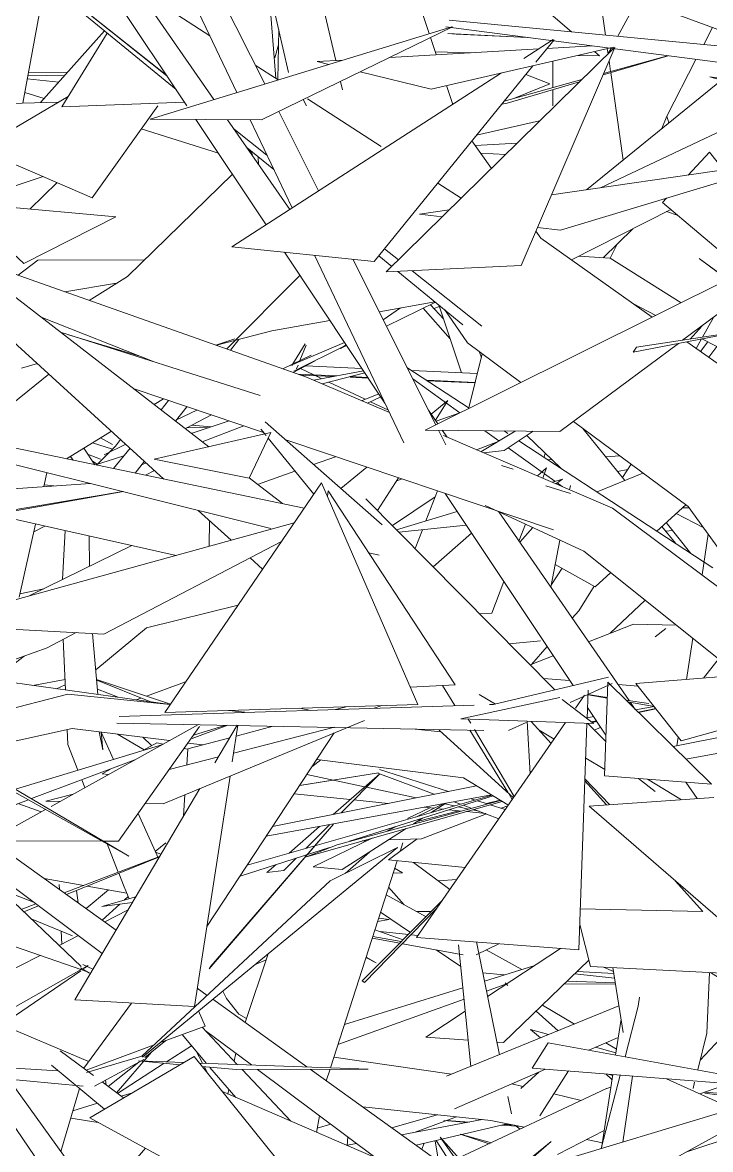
# Model space of a CAD drawing. Header units: millimetres. Extents: x 78096 to 288885, y -20632 to 149556.
# Drawn here: x 250886.9 to 251106.8, y 94326.8 to 94686.9 of the extents above; entities that cross this region are included whole.
import ezdxf

# ---------------------------------------------------------------- set-up
doc = ezdxf.new("R2010")
doc.units = ezdxf.units.MM
doc.layers.add('G-IMPT', color=8, linetype='Continuous', lineweight=9)
doc.layers.add('L-PLNT', color=71, linetype='Continuous', lineweight=9)

# ---------------------------------------------------------------- blocks, each defined once
blk = doc.blocks.new('ZZ-V - Tree Broadleaf 1 - 3dtree rotund SIMPLU-4826059-TOMH A-A')
at = {"layer": 'G-IMPT'}
for p, q in [((25277.17, 94813.35), (25320.43, 94683.36)), ((25195.83, 94810.75), (25267.85, 94667.28)), ((25263.27, 94791.94), (25290.52, 94674.78)), ((25202.59, 94782.85), (25258.96, 94664.56)), ((25275.45, 94670.93), (25254.74, 94762)), ((25301.98, 94738.8), (25365.92, 94683.94)), ((25201.11, 94735.18), (25251.53, 94662.28)), ((25195.5, 94731.51), (25242.92, 94660.34)), ((25175.67, 94717.79), (25239.5, 94665.48)), ((25176.43, 94717.69), (25236.55, 94669.92)), ((25236.5, 94669.98), (25176.5, 94717.68)), ((25227, 94697.76), (25250.33, 94682.68)), ((25271.36, 94669.08), (25268.98, 94699.38)), ((25231.23, 94656.07), (25327.65, 94685.57)), ((25266.82, 94655.77), (25327.82, 94685.5)), ((25415.14, 94673.89), (25325.73, 94685.54)), ((25418.95, 94678.91), (25326.8, 94687.66)), ((25202.93, 94659.98), (25217.46, 94683.54)), ((25272.32, 94684.68), (25271.97, 94668.69)), ((25320.85, 94682.1), (25322.66, 94676.67)), ((25329, 94683.17), (25326.32, 94683.36)), ((25351.73, 94682.15), (25326.32, 94683.36)), ((25329, 94683.17), (25352.08, 94682.1)), ((25271.08, 94675.63), (25272.22, 94679.75)), ((25306.66, 94607.23), (25379.65, 94678.98)), ((25307.85, 94675.76), (25355.45, 94678.47)), ((25321, 94665.64), (25379.38, 94679.02)), ((25349.79, 94609.26), (25379.77, 94678.97)), ((25350.64, 94675.37), (25360.07, 94681.45)), ((25354.5, 94674.22), (25360.34, 94681.41)), ((25358.07, 94678.62), (25372.5, 94679.44)), ((25284.55, 94674.44), (25292.79, 94674.91)), ((25322.38, 94677.53), (25333.93, 94677.25)), ((25367.99, 94676.41), (25374.9, 94676.24)), ((25373.29, 94677.62), (25374.9, 94676.24)), ((25375.99, 94670.18), (25396.82, 94676.3)), ((25396.62, 94676.3), (25376.18, 94670.62)), ((25264.82, 94673.31), (25272.13, 94668.59)), ((25284.55, 94674.44), (25288.3, 94673.53)), ((25298.31, 94671.12), (25321, 94665.64)), ((25302.8, 94610.57), (25353.6, 94673.11)), ((25257.29, 94615.25), (25343.55, 94670.81)), ((25292.07, 94668.08), (25292.71, 94665.36)), ((25369.16, 94668.67), (25344.4, 94661.79)), ((25345.31, 94661.17), (25368.44, 94667.96)), ((25325.96, 94666.78), (25327.96, 94660.76)), ((25242.2, 94661.44), (25202.93, 94659.98)), ((25281.22, 94660.34), (25280.16, 94662.28)), ((25281.47, 94662.54), (25305.1, 94647.27)), ((25345.31, 94661.17), (25343.63, 94660.83)), ((25272.29, 94658.44), (25285.01, 94633.1)), ((25231.23, 94656.07), (25266.82, 94655.77)), ((25245.85, 94655.95), (25268.26, 94622.32)), ((25255.97, 94655.86), (25275.81, 94627.18)), ((25263.13, 94655.8), (25276.55, 94627.65)), ((25268.5, 94644.55), (25258.06, 94652.84)), ((25258.1, 94652.79), (25268.51, 94644.52)), ((25262.17, 94646.91), (25270.71, 94639.91)), ((25340.31, 94640.31), (25334.09, 94649.09)), ((25359.49, 94631.82), (25437.24, 94643.13)), ((25362.41, 94620.52), (25437.24, 94643.13)), ((25323.14, 94635.61), (25330.61, 94630.78)), ((25317.36, 94625.69), (25326.83, 94627.07)), ((25317.36, 94625.69), (25324.59, 94624.86)), ((25158.93, 94621.64), (25249.94, 94551.38)), ((25448.96, 94621.22), (25319.15, 94556.7)), ((25355, 94621.37), (25362.41, 94620.52)), ((25401.45, 94585.4), (25449.72, 94621.28)), ((25356.07, 94618.03), (25354.51, 94620.24)), ((25391.72, 94592.77), (25356.07, 94618.03)), ((25257.29, 94615.25), (25302.8, 94610.57)), ((25274.13, 94613.52), (25306.28, 94565.26)), ((25306.11, 94614.64), (25310.58, 94611.09)), ((25310.58, 94611.09), (25306.12, 94614.64)), ((25281.17, 94573.62), (25178.77, 94609.75)), ((25283.76, 94612.53), (25312.33, 94552.57)), ((25295.97, 94611.27), (25322.52, 94558.38)), ((25304.29, 94612.39), (25308.44, 94608.99)), ((25306.66, 94607.23), (25349.79, 94609.26)), ((25310.37, 94607.41), (25331.19, 94590.35)), ((25314.94, 94607.62), (25337.2, 94589.94)), ((25337.2, 94589.94), (25314.95, 94607.62)), ((25171.06, 94599.88), (25235.6, 94541.04)), ((25232.5, 94578.49), (25196.37, 94592.73)), ((25332.66, 94584.59), (25325.41, 94595.09)), ((25411.27, 94592.7), (25407.76, 94586.36)), ((25403.86, 94585.77), (25407.69, 94590.04)), ((25202.54, 94587.97), (25266.37, 94567.78)), ((25205.07, 94587.17), (25228.24, 94580.17)), ((25349.74, 94571.91), (25332.66, 94584.59)), ((25428.19, 94566.93), (25402.79, 94584.92)), ((25407.46, 94585.82), (25405.79, 94582.8)), ((25362.15, 94556.18), (25400.11, 94584.4)), ((25307.7, 94562.28), (25281.17, 94573.62)), ((25226.05, 94569.82), (25267.4, 94555.93)), ((25269.83, 94525.24), (25117.51, 94563.06)), ((25118.08, 94565.39), (25280.44, 94531.74)), ((25320.17, 94563.05), (25323.18, 94558.7)), ((25267.94, 94559.36), (25305.4, 94526.37)), ((25403.18, 94532.23), (25366.53, 94559.44)), ((25232.47, 94547.35), (25269.8, 94555.95)), ((25262.86, 94541.37), (25269.8, 94555.95)), ((25266.54, 94556.99), (25268.24, 94554.9)), ((25362.15, 94556.18), (25319.15, 94556.7)), ((25323.38, 94556.65), (25325.72, 94552)), ((25324.61, 94556.64), (25326.17, 94554.38)), ((25336.92, 94549.78), (25347.94, 94556.36)), ((25344.34, 94550.16), (25353.69, 94556.29)), ((25268.91, 94554.08), (25283.49, 94536.2)), ((25274.56, 94553.52), (25360.14, 94524.76)), ((25379.02, 94531.78), (25324.94, 94554.91)), ((25344.34, 94550.16), (25337.89, 94549.37)), ((25232.47, 94547.35), (25262.86, 94541.37)), ((25343.57, 94545.33), (25347.27, 94544.21)), ((25262.86, 94541.4), (25273.51, 94533.18)), ((25285.95, 94539.82), (25235.88, 94466.45)), ((25316.81, 94469.03), (25285.95, 94539.82)), ((25357.65, 94538.9), (25365.62, 94536.38)), ((25152.4, 94524.59), (25222.72, 94537.01)), ((25153.55, 94525.53), (25222.48, 94537.01)), ((25288.1, 94537.27), (25287.87, 94535.42)), ((25328.71, 94475.32), (25288.1, 94537.27)), ((25360.55, 94473.67), (25300.16, 94534.74)), ((25325.51, 94536.4), (25366.39, 94475.05)), ((25246.58, 94531.02), (25257.05, 94521.47)), ((25369.84, 94518), (25338.26, 94532.58)), ((25342.65, 94530.55), (25384.36, 94470.25)), ((25414.34, 94505.38), (25379.02, 94531.78)), ((25419.12, 94510.17), (25403.18, 94532.23)), ((25158.87, 94494.47), (25277.22, 94527.02)), ((25216.38, 94491.51), (25273.17, 94521.09)), ((25304.39, 94516.66), (25301.07, 94517.48)), ((25412.95, 94483.64), (25369.84, 94518)), ((25263.18, 94515.88), (25267.15, 94512.27)), ((25158.87, 94494.47), (25216.38, 94491.51)), ((25127.23, 94484.31), (25237.62, 94469)), ((25377.7, 94477.72), (25340.86, 94469.01)), ((25328.71, 94475.32), (25314.4, 94474.56)), ((25328.64, 94468.63), (25324.68, 94475.11)), ((25378.89, 94475.71), (25365.51, 94469.64)), ((25370.92, 94464.45), (25371.25, 94473.61)), ((25376.48, 94446.2), (25377.5, 94476.08)), ((25410.67, 94443.49), (25377.5, 94476.08)), ((25204.85, 94472.27), (25139.61, 94455.56)), ((25237.61, 94468.98), (25204.85, 94472.27)), ((25330.58, 94464.4), (25362.14, 94471.24)), ((25336.39, 94472.24), (25341.6, 94469.12)), ((25372.96, 94462.87), (25362.95, 94470.61)), ((25367.21, 94467.8), (25370.1, 94471.95)), ((25371.19, 94472.04), (25377.33, 94470.97)), ((25377.34, 94471.26), (25371.2, 94472.15)), ((25390.62, 94469.35), (25383.28, 94470.4)), ((25383.86, 94469.83), (25392.3, 94468.36)), ((25384.75, 94469.68), (25386.31, 94467.43)), ((25221.31, 94465.13), (25334.8, 94468.83)), ((25316.81, 94469.03), (25235.88, 94466.45)), ((25261.51, 94466.59), (25256.37, 94467.1)), ((25293.89, 94468.3), (25290.46, 94467.38)), ((25339.73, 94468.99), (25340.96, 94469.03)), ((25371.05, 94468.06), (25376.92, 94459.24)), ((25246.69, 94462.61), (25199.52, 94436.44)), ((25220.57, 94463.08), (25337.89, 94460.68)), ((25235.34, 94437.27), (25299.68, 94463.9)), ((25244.66, 94458.17), (25256.02, 94462.42)), ((25245.02, 94459.23), (25255.03, 94462.27)), ((25251.89, 94450.34), (25259, 94462.37)), ((25257.45, 94450.66), (25259.27, 94462.36)), ((25270.49, 94462.06), (25258.73, 94458.92)), ((25316.38, 94394.59), (25364.02, 94463.19)), ((25330.58, 94464.4), (25372.96, 94462.87)), ((25332.92, 94464.31), (25333.68, 94463.03)), ((25351.38, 94463.24), (25345.72, 94460.68)), ((25352.66, 94446.84), (25351.69, 94463.64)), ((25359.39, 94456.54), (25353.01, 94463.59)), ((25368.25, 94390.57), (25370.86, 94462.94)), ((25376.85, 94457.19), (25371.17, 94462.93)), ((25206.29, 94461.37), (25165.27, 94452.19)), ((25237.36, 94457.44), (25206.29, 94461.37)), ((25221.07, 94425.27), (25246.93, 94461.94)), ((25290.08, 94459.92), (25249.3, 94398.04)), ((25257.89, 94453.49), (25290.14, 94461.75)), ((25324.15, 94460.3), (25315.89, 94461.13)), ((25323.61, 94460.79), (25347.33, 94439.16)), ((25345.57, 94440.96), (25333.45, 94460.77)), ((25334.88, 94461.01), (25347.6, 94439.56)), ((25355.55, 94460.78), (25360.35, 94457.91)), ((25426.44, 94461.16), (25398.39, 94455.56)), ((25188.16, 94441.93), (25235.22, 94456.25)), ((25248.07, 94456.08), (25243.23, 94456.69)), ((25256.64, 94458.36), (25243.26, 94454.8)), ((25426.06, 94455.85), (25402.5, 94451.52)), ((25224.41, 94420.58), (25165.47, 94453.53)), ((25193.26, 94438.93), (25226.28, 94451.29)), ((25237.24, 94448.21), (25253.02, 94452.24)), ((25242.93, 94449.66), (25243.26, 94454.8)), ((25331.37, 94445.54), (25284.51, 94451.47)), ((25370.46, 94451.87), (25376.55, 94448.23)), ((25245.34, 94372.49), (25256.75, 94446.13)), ((25345.57, 94436.93), (25331.37, 94445.54)), ((25377.14, 94436.93), (25370.2, 94444.6)), ((25378.08, 94437), (25370.22, 94445.22)), ((25376.48, 94446.2), (25410.67, 94443.49)), ((25387.29, 94445.34), (25392.69, 94441.17)), ((25401.05, 94438.57), (25390.22, 94445.11)), ((25402.42, 94444.14), (25406.04, 94438.91)), ((25224.41, 94420.58), (25187.51, 94442.31)), ((25207.13, 94374.61), (25247.03, 94442.11)), ((25335.54, 94443.01), (25270.36, 94429.99)), ((25346.98, 94438.66), (25345.85, 94440.51)), ((25163.35, 94427.72), (25192.27, 94438.55)), ((25197.87, 94438.13), (25206.57, 94440.35)), ((25197.87, 94438.13), (25202.37, 94438.02)), ((25229.63, 94437.4), (25235.34, 94437.27)), ((25241.89, 94433.42), (25242.32, 94440.16)), ((25262.23, 94417.67), (25340.52, 94440)), ((25340.33, 94440.1), (25268.3, 94426.87)), ((25281.18, 94420.35), (25343.77, 94438.03)), ((25290.95, 94424.2), (25343.21, 94438.36)), ((25294.98, 94425.29), (25340.82, 94439.81)), ((25197.77, 94435.47), (25179.63, 94425.41)), ((25289.79, 94430.72), (25250.07, 94384.51)), ((25250.6, 94385.38), (25289.79, 94430.72)), ((25164.2, 94428.04), (25209.19, 94385.24)), ((25164.26, 94428.06), (25215.9, 94389.46)), ((25216, 94425.28), (25179.63, 94425.41)), ((25181.38, 94424.82), (25220.31, 94396.92)), ((25221.07, 94425.27), (25216.43, 94425.28)), ((25310.27, 94423.29), (25228.73, 94356.34)), ((25259.94, 94414.19), (25288.56, 94423.25)), ((25281.18, 94420.35), (25290.95, 94424.2)), ((25288.77, 94412.66), (25310.27, 94423.29)), ((25203.76, 94408.78), (25234.2, 94420.42)), ((25234.15, 94420.33), (25204.46, 94408.29)), ((25288.77, 94412.66), (25228.56, 94356.57)), ((25407.95, 94402.89), (25399.09, 94412.68)), ((25144.8, 94406.6), (25209.32, 94384.21)), ((25189.98, 94403.51), (25194.69, 94405.31)), ((25195.55, 94404.67), (25190.79, 94402.74)), ((25215.8, 94404.43), (25226.57, 94407.5)), ((25225.54, 94405.77), (25215.8, 94404.43)), ((25298.99, 94380.66), (25324.5, 94406.29)), ((25299.69, 94380.13), (25322.68, 94403.66)), ((25368.72, 94403.75), (25407.95, 94402.89)), ((25372.02, 94385.26), (25368.54, 94398.67)), ((25316.38, 94394.59), (25368.25, 94390.57)), ((25180.38, 94368.09), (25209.12, 94384.28)), ((25183.81, 94366.64), (25209.04, 94383.94)), ((25208.94, 94384.9), (25211.79, 94383.17)), ((25209.39, 94384.18), (25210.81, 94383.69)), ((25209.68, 94385.9), (25212.9, 94384.38)), ((25209.78, 94384.65), (25211.43, 94385.58)), ((25210.21, 94384.74), (25211.43, 94385.58)), ((25250.6, 94385.38), (25250.07, 94384.51)), ((25372.02, 94385.26), (25430.27, 94382.37)), ((25428.59, 94371.92), (25410.31, 94383.36)), ((25298.99, 94380.66), (25299.69, 94380.13)), ((25246.24, 94378.33), (25249.45, 94376.03)), ((25169.04, 94372.9), (25211.23, 94355.02)), ((25207.13, 94374.61), (25245.34, 94372.49)), ((25209.97, 94352.74), (25225.28, 94373.6)), ((25251.19, 94374.79), (25281.3, 94353.21)), ((25248.84, 94366.25), (25246.65, 94371.06)), ((25234.24, 94360.87), (25248.84, 94366.25)), ((25247.85, 94365.89), (25259.07, 94353.98)), ((25248.83, 94364.85), (25263.57, 94353.82)), ((25241.39, 94363.51), (25249.24, 94354.32)), ((25202.47, 94358.31), (25213.09, 94350.43)), ((25210.71, 94352.19), (25232.48, 94360.22)), ((25110.44, 94356.21), (25209.76, 94347.05)), ((25110.78, 94357.26), (25201.73, 94351.98)), ((25228.56, 94356.62), (25210.82, 94351.42)), ((25229.21, 94355.57), (25213.41, 94347.07)), ((25241.94, 94354.58), (25227.43, 94355.09)), ((25227.43, 94355.09), (25240.78, 94353.9)), ((25300.89, 94352.52), (25246.94, 94354.41)), ((25199.65, 94353.7), (25216.62, 94339.72)), ((25247.85, 94353.27), (25258.69, 94352.31)), ((25250.33, 94353.05), (25258.55, 94343.45)), ((25300.89, 94352.52), (25258.69, 94352.31)), ((25260.64, 94352.32), (25276.2, 94335.81)), ((25265.56, 94352.34), (25303.45, 94324.02)), ((25282.39, 94352.43), (25328.66, 94319.27)), ((25176.93, 94350.08), (25226.22, 94277.99)), ((25186.06, 94349.24), (25234.01, 94282.59)), ((25215.85, 94348.38), (25222.71, 94343.29)), ((25385.45, 94350.26), (25382.27, 94329.16)), ((25396.25, 94349.41), (25417.48, 94339.84)), ((25208.64, 94346.3), (25202.66, 94326.17)), ((25254.28, 94345.3), (25312.9, 94319.93)), ((25205.83, 94336.86), (25214.62, 94335.44)), ((25428.79, 94334.75), (25402.47, 94325.92)), ((25337.6, 94311.73), (25323.87, 94330.79)), ((25339.57, 94313.31), (25323.87, 94330.79)), ((25229.71, 94327.23), (25220, 94316.06))]:
    blk.add_line(p, q, dxfattribs=at)
blk = doc.blocks.new('ZZ-V - Tree Broadleaf 1 - 3dtree rotund SIMPLU-4826034-TOMH A-A')
at = {"layer": 'G-IMPT'}
for p, q in [((25386.73, 94583.16), (25419, 94588.07)), ((25385.65, 94581.61), (25419, 94588.05)), ((25385.65, 94581.61), (25386.73, 94583.16)), ((25408.09, 94477.44), (25420.53, 94493.31)), ((25386.51, 94475.75), (25482.36, 94483.24)), ((25400.93, 94457.34), (25386.51, 94475.75)), ((25400.93, 94457.34), (25455.85, 94472.69)), ((25411.4, 94439.28), (25371.56, 94436.55)), ((25371.56, 94436.55), (25439.84, 94377.34)), ((25353.29, 94352.81), (25358.43, 94360.85)), ((25358.43, 94360.85), (25438.99, 94346.31)), ((25211.87, 94336.93), (25245.24, 94356.51)), ((25296.96, 94292.33), (25245.24, 94356.51)), ((25353.29, 94352.81), (25438.09, 94346.09)), ((25356.78, 94321.44), (25438.82, 94346.31)), ((25373.58, 94310.04), (25439.54, 94346.31)), ((25211.87, 94336.93), (25290.23, 94294.3)), ((25359.46, 94329.33), (25313.03, 94291.96)), ((25336.01, 94309.27), (25359.46, 94329.33))]:
    blk.add_line(p, q, dxfattribs=at)
blk = doc.blocks.new('ZZ-V - Tree Broadleaf 2 - 3dtree rotund SIMPLU-4826084-TOMH A-A')
at = {"layer": 'G-IMPT'}
for p, q in [((25374.52, 94698.77), (25376.75, 94682.91)), ((25380.67, 94682.54), (25387.02, 94694.17)), ((25408.19, 94679.93), (25411, 94685.35)), ((25377.36, 94678.56), (25377.59, 94676.95)), ((25377.65, 94677.01), (25378.55, 94678.65)), ((25359.97, 94674.57), (25359.94, 94666.11)), ((25377.91, 94674.65), (25378.39, 94671.23)), ((25396.35, 94657.02), (25405.7, 94675.12)), ((25378.44, 94670.9), (25382.38, 94642.92)), ((25413.83, 94668.47), (25370.72, 94633.45)), ((25359.94, 94665.47), (25359.92, 94660.34)), ((25172.8, 94660.71), (25201.9, 94661.46)), ((25394.82, 94653.03), (25396.35, 94657.02)), ((25396.38, 94657.02), (25397.05, 94654.84)), ((25355.71, 94655.45), (25335.57, 94650.91)), ((25335.16, 94647.59), (25348.51, 94648.38)), ((25344.8, 94644.72), (25336.9, 94645.13)), ((25197.03, 94637.68), (25171.28, 94629.27)), ((25190.85, 94609.88), (25170.25, 94629.02)), ((25220.18, 94624.83), (25171.25, 94629.27)), ((25220.18, 94624.83), (25190.85, 94609.88)), ((25396.27, 94626.48), (25399.97, 94625.23)), ((25385.56, 94621.04), (25376.02, 94611.75)), ((25378.31, 94611.61), (25380.52, 94616.13)), ((25311.21, 94595.71), (25305.66, 94591.95)), ((25322.45, 94597.51), (25306.72, 94589.85)), ((25259.51, 94585.63), (25256.85, 94582.2)), ((25293.33, 94584.69), (25276.04, 94577.27)), ((25280.79, 94584.22), (25276.45, 94577.29)), ((25293.89, 94583.86), (25277.1, 94575.55)), ((25281.1, 94583.78), (25279.09, 94578.94)), ((25293.84, 94583.93), (25292.03, 94582.7)), ((25294.02, 94583.67), (25292.03, 94582.7)), ((25333.04, 94563.79), (25337.4, 94581.08)), ((25409.82, 94579.94), (25412.36, 94583.37)), ((25282.68, 94580.67), (25273.6, 94576.29)), ((25283.97, 94578.8), (25276.92, 94575.12)), ((25278.48, 94577.45), (25277.97, 94576.21)), ((25278.48, 94574.57), (25290.73, 94573.98)), ((25283.48, 94574.33), (25279.25, 94576.33)), ((25279.46, 94574.23), (25289.7, 94573.78)), ((25298.85, 94576.41), (25280.93, 94577.21)), ((25299.37, 94575.63), (25283.55, 94572.6)), ((25286.09, 94573.09), (25284.12, 94574.02)), ((25286.23, 94571.46), (25299.79, 94575)), ((25295.11, 94573.77), (25300.8, 94573.49)), ((25313.31, 94576.72), (25333.2, 94563.69)), ((25335.8, 94574.75), (25314.88, 94575.69)), ((25299.93, 94566.53), (25288.36, 94572.01)), ((25295.11, 94573.54), (25300.93, 94573.29)), ((25315.16, 94573.02), (25330.21, 94562.2)), ((25319.62, 94572.58), (25335.07, 94571.84)), ((25319.8, 94572.47), (25335.06, 94571.8)), ((25298.8, 94566.08), (25304.3, 94568.23)), ((25300.73, 94565.26), (25304.91, 94567.32)), ((25237.08, 94566.11), (25234.68, 94563.16)), ((25242.89, 94564.16), (25239.33, 94559.57)), ((25246.15, 94563.07), (25239.6, 94559.91)), ((25307.35, 94563.01), (25301.65, 94565.71)), ((25326.39, 94566.09), (25321.08, 94561.74)), ((25322.38, 94559.85), (25326.39, 94566.09)), ((25250.79, 94561.51), (25242.45, 94557.16)), ((25256.44, 94559.61), (25244.66, 94555.72)), ((25249.86, 94557.43), (25243.07, 94557.48)), ((25250.62, 94557.68), (25244.66, 94558.25)), ((25261.14, 94558.03), (25247.86, 94552.98)), ((25338.16, 94556.47), (25342.68, 94553.22)), ((25344.34, 94556.4), (25345.57, 94555.59)), ((25382.95, 94540.56), (25369.49, 94557.24)), ((25212.73, 94552.6), (25219.2, 94550.59)), ((25215.31, 94554.2), (25219.14, 94552.05)), ((25223.43, 94552.13), (25216.52, 94548.8)), ((25220.15, 94551.59), (25221.69, 94553.71)), ((25349.1, 94553.28), (25411.07, 94512.7)), ((25351.62, 94554.93), (25362.45, 94544.53)), ((25209.96, 94550.88), (25213.52, 94545.61)), ((25211.22, 94549.01), (25215.29, 94547.43)), ((25214.01, 94545.51), (25220.15, 94551.59)), ((25222.79, 94548.49), (25215.8, 94546.18)), ((25224.76, 94550.92), (25219.46, 94544.38)), ((25345.7, 94551.05), (25356.97, 94542.94)), ((25357.19, 94547.98), (25357.48, 94549.3)), ((25205.78, 94548.29), (25206.57, 94547.05)), ((25214.28, 94545.78), (25212.75, 94546.74)), ((25215.8, 94546.18), (25213.87, 94545.54)), ((25229.37, 94546.71), (25226.45, 94542.93)), ((25229.96, 94546.17), (25228.53, 94545.63)), ((25382.17, 94541.53), (25384.97, 94545.75)), ((25300.44, 94544.82), (25292.15, 94538.03)), ((25303.86, 94531), (25310.56, 94541.43)), ((25357.92, 94544.57), (25355.01, 94542.05)), ((25356.7, 94541.33), (25357.92, 94544.57)), ((25357.23, 94542.75), (25360.53, 94540.38)), ((25362.98, 94540.97), (25359.8, 94540)), ((25360.93, 94539.52), (25362.98, 94540.97)), ((25361.33, 94539.8), (25362.9, 94538.68)), ((25365.32, 94537.64), (25365.58, 94539)), ((25319.34, 94527.65), (25323.08, 94537.22)), ((25329.31, 94530.69), (25310, 94524.8)), ((25403.43, 94531.88), (25401.32, 94531.79)), ((25396.13, 94527.1), (25404.1, 94517.26)), ((25399.36, 94530.01), (25408.03, 94525.51)), ((25203.19, 94508.91), (25204.07, 94524.55)), ((25332.27, 94526.25), (25310.75, 94524.03)), ((25315.89, 94518.83), (25318.22, 94524.8)), ((25333.96, 94523.73), (25321.65, 94513.01)), ((25349.12, 94521.19), (25351.17, 94526.62)), ((25353.51, 94525.53), (25349.34, 94520.88)), ((25399.12, 94520.52), (25394.79, 94525.89)), ((25398.15, 94524.6), (25396.03, 94524.36)), ((25407.65, 94510.38), (25409.57, 94523.38)), ((25211.81, 94513.13), (25211.66, 94522.86)), ((25359.32, 94506.45), (25362.22, 94521.52)), ((25359.5, 94507.38), (25362.91, 94512.51)), ((25340.46, 94498.13), (25344.26, 94508.26)), ((25368.28, 94498.96), (25373.11, 94506.81)), ((25340.46, 94498.13), (25336.51, 94497.98)), ((25366.16, 94496.56), (25368.28, 94498.96)), ((25214.52, 94472.2), (25212.79, 94491.69)), ((25204.12, 94473.64), (25203.44, 94489.8)), ((25356.03, 94489.29), (25345.96, 94488.43)), ((25353.08, 94481.8), (25358.11, 94487.48)), ((25402.71, 94477.02), (25404.67, 94490.24)), ((25193.65, 94475.1), (25203.98, 94477.02)), ((25237.7, 94469.12), (25214.09, 94477.03)), ((25231.08, 94469.9), (25214.12, 94476.76)), ((25356.91, 94477.35), (25365.32, 94476.65)), ((25201.22, 94474.05), (25204.05, 94475.33)), ((25380.82, 94475.36), (25387.24, 94474.83)), ((25282.62, 94467.13), (25279.01, 94467.82)), ((25302.83, 94467.79), (25305.26, 94468.66)), ((25386.4, 94467.34), (25392.33, 94468.33)), ((25387.24, 94466.52), (25392.84, 94467.67)), ((25387.35, 94466.4), (25392.92, 94467.58)), ((25370.93, 94464.76), (25373.02, 94465.11)), ((25372.24, 94463.42), (25373.91, 94463.77)), ((25372.45, 94463.26), (25374.03, 94463.59)), ((25204.85, 94456.25), (25204.65, 94461.01)), ((25214.92, 94460.28), (25216.1, 94454.52)), ((25219.5, 94451.47), (25215.56, 94460.2)), ((25216.1, 94454.52), (25215.59, 94460.19)), ((25399.57, 94455.79), (25399.98, 94458.56)), ((25208.11, 94448), (25204.85, 94456.25)), ((25233.31, 94456.78), (25229.08, 94454.38)), ((25233.31, 94456.78), (25235.39, 94456.34)), ((25241.99, 94454.94), (25243.25, 94454.67)), ((25218.52, 94448.38), (25215.84, 94446.86)), ((25304.52, 94448.26), (25326.56, 94441.22)), ((25210.32, 94442.43), (25209.32, 94444.94)), ((25215.84, 94446.86), (25217.91, 94446.64)), ((25304.18, 94447.13), (25278.99, 94443.09)), ((25279.02, 94443.13), (25304.18, 94447.13)), ((25281.3, 94446.59), (25299.76, 94442.67)), ((25304.58, 94446.89), (25289.73, 94433.86)), ((25292.24, 94434.36), (25304.64, 94446.87)), ((25304.03, 94447.08), (25322.01, 94440.31)), ((25277.28, 94440.49), (25295.17, 94438.64)), ((25300.35, 94442.54), (25316.27, 94439.16)), ((25296.36, 94438.52), (25307.34, 94437.38)), ((25316.12, 94433.04), (25324.84, 94437.26)), ((25321.05, 94434.44), (25325.72, 94437.42)), ((25325.41, 94437.22), (25328.49, 94436.57)), ((25328.38, 94437.91), (25330.45, 94437.13)), ((25333.8, 94438.9), (25335.16, 94438.47)), ((25335.86, 94438.24), (25339.03, 94437.23)), ((25338.73, 94437.33), (25343.06, 94438.45)), ((25339.94, 94436.94), (25344.73, 94435.41)), ((25233.82, 94419.81), (25227.33, 94434.15)), ((25316.57, 94431.59), (25329.89, 94435.04)), ((25317.93, 94426.11), (25338.7, 94434.02)), ((25318.94, 94436.17), (25321.95, 94435.86)), ((25323.48, 94435.7), (25324.94, 94435.55)), ((25326.77, 94435.36), (25330.66, 94434.96)), ((25329.73, 94436.3), (25333.02, 94435.6)), ((25331.31, 94436.8), (25333.88, 94435.84)), ((25332.31, 94434.79), (25338.55, 94434.14)), ((25334.26, 94435.34), (25336.41, 94434.88)), ((25334.8, 94435.49), (25342.71, 94432.51)), ((25343.44, 94435.83), (25345.57, 94436.64)), ((25285.34, 94430), (25275.64, 94421.49)), ((25281, 94423.02), (25288.49, 94430.58)), ((25306.65, 94428.45), (25309.84, 94430)), ((25307.14, 94429.14), (25309.15, 94429.66)), ((25315.36, 94430.81), (25318.27, 94432.67)), ((25283.28, 94417.14), (25302.14, 94426.27)), ((25292.58, 94416.29), (25313.07, 94429.36)), ((25317.93, 94426.11), (25307.35, 94425.71)), ((25307.4, 94419.31), (25316.56, 94426.06)), ((25221.02, 94415.37), (25217.41, 94424.5)), ((25236.22, 94424.82), (25232.82, 94422.02)), ((25300.43, 94425.44), (25299.02, 94425.39)), ((25311.08, 94422.02), (25311.98, 94424.82)), ((25273.95, 94415.92), (25277.87, 94419.87)), ((25288.87, 94352.94), (25310.12, 94419.04)), ((25307.4, 94419.31), (25331.87, 94416.89)), ((25271.49, 94417.84), (25268.55, 94415.27)), ((25273.95, 94415.92), (25268.55, 94415.27)), ((25292.58, 94416.29), (25283.28, 94417.14)), ((25308.86, 94415.13), (25311.86, 94415.24)), ((25309.36, 94416.68), (25311.86, 94415.24)), ((25327, 94409.89), (25315.44, 94418.52)), ((25222.84, 94410.76), (25221.14, 94415.05)), ((25329.2, 94413.05), (25323.34, 94412.62)), ((25183.19, 94409.97), (25193.94, 94405.87)), ((25202.12, 94411.45), (25202.19, 94409.91)), ((25207.61, 94409.57), (25208.22, 94405.59)), ((25217.93, 94409.74), (25210.71, 94403.8)), ((25224.49, 94406.91), (25222.84, 94410.76)), ((25306.63, 94408.19), (25319.4, 94401.17)), ((25312.39, 94405.02), (25307.41, 94410.62)), ((25221.51, 94405.21), (25215.87, 94400.1)), ((25224.18, 94407.63), (25222.87, 94406.44)), ((25314.42, 94396.16), (25304.85, 94402.66)), ((25321.11, 94402.88), (25316.39, 94402.82)), ((25193.16, 94400.48), (25206.33, 94395.1)), ((25307.66, 94400.27), (25303.88, 94399.64)), ((25307.66, 94400.27), (25304.24, 94400.77)), ((25202.8, 94396.58), (25202.99, 94392.44)), ((25330.48, 94385.24), (25322.61, 94390.58)), ((25338.64, 94390.59), (25350.02, 94384.33)), ((25261.53, 94367.38), (25268.9, 94389.32)), ((25300.17, 94388.1), (25303.43, 94386.41)), ((25300.21, 94388.22), (25303.43, 94386.41)), ((25337.5, 94383.3), (25344.42, 94382.6)), ((25354.2, 94385.62), (25338.05, 94380.62)), ((25379.69, 94381.51), (25366.93, 94382.93)), ((25379.44, 94383.07), (25367.67, 94383.65)), ((25379.35, 94383.66), (25376.19, 94385.05)), ((25379.15, 94384.91), (25382.42, 94364.21)), ((25409.22, 94363.93), (25409.98, 94383.38)), ((25345.42, 94379.84), (25338.7, 94377.43)), ((25345.57, 94379.25), (25344.66, 94380.08)), ((25363.66, 94379.77), (25379.99, 94379.62)), ((25364.52, 94380.6), (25379.92, 94380.03)), ((25255.56, 94375.08), (25254.41, 94377.43)), ((25331.17, 94378.49), (25293.32, 94366.78)), ((25259.51, 94369.99), (25255.56, 94375.08)), ((25331.55, 94374.85), (25291.25, 94360.36)), ((25356.61, 94372.96), (25366.82, 94366.88)), ((25383.04, 94356.41), (25387.26, 94372.61)), ((25387.26, 94372.61), (25387.69, 94375.5)), ((25424.79, 94374.3), (25407.04, 94355.33)), ((25259.51, 94369.99), (25261.97, 94368.69)), ((25361.6, 94364.74), (25354.63, 94371.05)), ((25381.75, 94368.46), (25380.02, 94356.96)), ((25236.25, 94361.61), (25229.45, 94356.2)), ((25406.25, 94352.22), (25409.22, 94363.93)), ((25220.47, 94344.95), (25231.59, 94357.9)), ((25236.39, 94354.77), (25244.44, 94359.94)), ((25247.93, 94354.37), (25245.95, 94358.17)), ((25376.88, 94360.88), (25380.3, 94358.85)), ((25227.53, 94354.66), (25217.81, 94346.93)), ((25220.75, 94344.74), (25235.73, 94354.35)), ((25258.07, 94355.04), (25258.55, 94357.58)), ((25249.68, 94351.01), (25248.53, 94353.21)), ((25287.52, 94348.75), (25288.71, 94352.46)), ((25375.38, 94327.08), (25381.51, 94350.57)), ((25379.09, 94350.77), (25375.54, 94327.23)), ((25378.84, 94349.15), (25376.86, 94350.94)), ((25216.87, 94348.93), (25217.09, 94347.46)), ((25404.76, 94346.31), (25405.25, 94348.26)), ((25406.98, 94344.57), (25416.08, 94347.83)), ((25256.08, 94344.52), (25256.36, 94346.01)), ((25329.89, 94324.09), (25377.06, 94346.26)), ((25377.22, 94346.31), (25378.47, 94346.7)), ((25429.84, 94343.59), (25408.43, 94345.09)), ((25408.49, 94344.8), (25425.96, 94342.41)), ((25284.36, 94332.28), (25285.35, 94337.55)), ((25322.92, 94337.87), (25308.47, 94333.74)), ((25337.35, 94336.34), (25311.61, 94331.48)), ((25329.14, 94337.21), (25315.89, 94332.29)), ((25325.09, 94336.08), (25332.77, 94335.47)), ((25333.14, 94335.54), (25326.07, 94336.03)), ((25288.92, 94334.88), (25284.6, 94333.59)), ((25345.35, 94335), (25316.25, 94328.16)), ((25343.66, 94334.6), (25349.81, 94334.11)), ((25347.68, 94334.54), (25344.35, 94334.77)), ((25349.48, 94333.29), (25348.18, 94334.24)), ((25361.44, 94325.22), (25376.4, 94332.91)), ((25294.37, 94330.8), (25294.21, 94328.01)), ((25322.33, 94329.59), (25323.39, 94323.04)), ((25322.69, 94329.67), (25327.08, 94322.76)), ((25330.29, 94331.68), (25339.54, 94328.62)), ((25340.28, 94328.97), (25330.33, 94331.69)), ((25297.12, 94328.75), (25294.22, 94328.2)), ((25318.07, 94326.86), (25318.83, 94328.77))]:
    blk.add_line(p, q, dxfattribs=at)
blk = doc.blocks.new('ZZ-V - Tree Broadleaf 2 - 3dtree rotund SIMPLU-4826109-TOMH A-A')
at = {"layer": 'G-IMPT'}
for p, q in [((25418.52, 94682.59), (25345.79, 94709.33)), ((25190.49, 94661.16), (25197.58, 94699.83)), ((25196.17, 94661.31), (25216.6, 94684.25)), ((25204.88, 94671.09), (25192.29, 94670.99)), ((25201.96, 94667.81), (25191.92, 94668.94)), ((25203.83, 94669.91), (25192.13, 94670.1)), ((25347.72, 94662.71), (25358.97, 94667.35)), ((25358.97, 94667.35), (25351.32, 94670.3)), ((25419.31, 94666.92), (25410.09, 94669.52)), ((25418.46, 94668.35), (25410.09, 94669.52)), ((25197.33, 94662.61), (25191.11, 94664.55)), ((25176.51, 94646.54), (25204.95, 94663.25)), ((25212.63, 94630.95), (25233.65, 94660.34)), ((25253.03, 94645.18), (25228.33, 94652.91)), ((25375.14, 94634.09), (25420.27, 94655.47)), ((25176.51, 94646.54), (25212.63, 94630.95)), ((25263.92, 94644.62), (25262.84, 94646.36)), ((25265.75, 94643.97), (25265.89, 94641.53)), ((25410.06, 94645.5), (25403.23, 94638.18)), ((25410.06, 94645.5), (25414.52, 94639.82)), ((25192.7, 94627.32), (25201.42, 94635.79)), ((25223.95, 94605.81), (25257.53, 94638.42)), ((25396.32, 94630.76), (25395.04, 94629.4)), ((25395.04, 94629.4), (25421.09, 94607.37)), ((25365.9, 94611.06), (25397.65, 94627.19)), ((25195.32, 94610.97), (25188.98, 94606.14)), ((25195.32, 94610.97), (25229.41, 94611.11)), ((25368.22, 94612.24), (25378.27, 94611.61)), ((25401.02, 94597.39), (25378.27, 94611.61)), ((25406.7, 94611.52), (25415.9, 94604.79)), ((25406.7, 94611.52), (25415.82, 94604.75)), ((25203.92, 94600.87), (25220.47, 94603.63)), ((25211.68, 94598.14), (25223.95, 94605.81)), ((25255.68, 94582.61), (25279.1, 94606.05)), ((25304.38, 94594.5), (25322.25, 94597.67)), ((25318.5, 94595.59), (25327.13, 94585.81)), ((25320.85, 94596.74), (25324.97, 94592.24)), ((25323.66, 94596.12), (25321.94, 94595.55)), ((25323.48, 94596.67), (25330.77, 94574.97)), ((25385.69, 94597.04), (25392.89, 94593.35)), ((25270.05, 94588.4), (25288.66, 94591.71)), ((25252.41, 94583.77), (25270.05, 94588.4)), ((25258.22, 94585.87), (25252.22, 94583.83)), ((25409.5, 94584.84), (25407.2, 94581.83)), ((25407.55, 94585.84), (25416.72, 94581.14)), ((25336.44, 94581.79), (25337.11, 94579.92)), ((25195.14, 94577.93), (25190.03, 94576.49)), ((25198.82, 94574.57), (25173.81, 94554.35)), ((25232.49, 94564.85), (25235.42, 94566.67)), ((25322.59, 94559.55), (25330.16, 94562.23)), ((25204.48, 94547.49), (25218.79, 94556.36)), ((25335.52, 94550.38), (25342.45, 94553.08)), ((25283.46, 94545.68), (25290.48, 94548.17)), ((25358.23, 94547.3), (25359.74, 94547.14)), ((25381.34, 94548.44), (25376.82, 94548.16)), ((25197.22, 94538.61), (25198.21, 94543.04)), ((25232.61, 94543.76), (25229.67, 94542.27)), ((25265.54, 94539.33), (25277.48, 94543.57)), ((25374.1, 94536.9), (25388.73, 94542.96)), ((25383.87, 94544.09), (25380.61, 94543.47)), ((25169.7, 94536.78), (25212.08, 94539.59)), ((25200.37, 94538.82), (25197.36, 94539.23)), ((25309.9, 94540.4), (25311.62, 94541.07)), ((25308.66, 94526.15), (25322.34, 94535.33)), ((25393.17, 94524.42), (25402.43, 94532.79)), ((25239.51, 94516.65), (25181.13, 94529.66)), ((25250.02, 94519.54), (25250.16, 94527.76)), ((25189.35, 94503.33), (25194.56, 94526.67)), ((25197.55, 94526), (25194.01, 94524.21)), ((25192.76, 94503.79), (25225.39, 94519.8)), ((25360.72, 94513.73), (25373.46, 94506.61)), ((25373.46, 94506.61), (25378.46, 94511.13)), ((25197.19, 94505.96), (25189.57, 94504.34)), ((25378.32, 94491.76), (25389.48, 94502.35)), ((25230.06, 94493.45), (25259.31, 94500.78)), ((25371.38, 94489.02), (25385.75, 94494.69)), ((25385.75, 94494.69), (25399.51, 94494.35)), ((25198.27, 94487.1), (25207.58, 94491.96)), ((25213.82, 94480.1), (25230.06, 94493.45)), ((25396.03, 94493.23), (25392.67, 94490.66)), ((25183.95, 94479.13), (25190.9, 94484.44)), ((25185.85, 94482.61), (25198.27, 94487.1)), ((25352.67, 94481.64), (25360.06, 94484.55)), ((25214.38, 94473.85), (25220.94, 94471.31)), ((25230.02, 94471.69), (25242.54, 94476.2)), ((25226.73, 94470.51), (25228.24, 94471.05)), ((25229.29, 94454.5), (25220.77, 94459.54)), ((25228.91, 94458.51), (25231.66, 94455.85)), ((25373.26, 94460.82), (25375.25, 94461.76)), ((25282.92, 94449.06), (25285.81, 94451.3)), ((25196.36, 94434.69), (25188.94, 94437.31)), ((25313.47, 94432.61), (25320.65, 94436)), ((25234.65, 94421.17), (25232.93, 94421.78)), ((25293.6, 94415.04), (25301.29, 94421.84)), ((25197.35, 94413.38), (25209.96, 94411.15)), ((25211.05, 94410.96), (25223.71, 94408.72)), ((25216.71, 94399.5), (25224, 94403.25)), ((25202.1, 94391.98), (25208.28, 94395.16)), ((25302.18, 94394.33), (25310.99, 94392.72)), ((25302.34, 94394.84), (25311.49, 94393.22)), ((25312.09, 94393.82), (25303.04, 94397.02)), ((25304.78, 94396.41), (25313.77, 94395.51)), ((25314.63, 94395.43), (25316.81, 94395.21)), ((25311.83, 94392.56), (25331.28, 94388.99)), ((25329.77, 94392.15), (25333.75, 94353.37)), ((25342.73, 94392.55), (25335.45, 94389.05)), ((25335.5, 94393.11), (25342.84, 94357.08)), ((25339.06, 94375.66), (25362.41, 94391.02)), ((25174.83, 94377.95), (25195.99, 94388.84)), ((25264.61, 94385.81), (25268.26, 94387.43)), ((25344.18, 94360.95), (25371.48, 94387.33)), ((25381.08, 94372.7), (25325.93, 94350.18)), ((25319.37, 94362.7), (25331.94, 94370.98)), ((25352.78, 94365.1), (25356.05, 94362.47)), ((25352.78, 94365.1), (25358.6, 94363.52)), ((25332.89, 94361.75), (25319.37, 94362.7)), ((25380.87, 94362.63), (25371.43, 94358.51)), ((25344.18, 94360.95), (25342.03, 94361.1)), ((25373.61, 94359.45), (25380.13, 94357.69)), ((25289.96, 94356.34), (25327.51, 94350.82)), ((25357.62, 94352.47), (25328.52, 94339.76)), ((25355.51, 94351.55), (25349.76, 94346.31)), ((25364.96, 94351.89), (25355.81, 94337.54)), ((25379.04, 94350.48), (25377.68, 94350.88)), ((25346.81, 94347.75), (25350.4, 94346.9)), ((25221.94, 94343.86), (25225.51, 94344.94)), ((25345.57, 94343.68), (25346.7, 94338.15)), ((25360.28, 94344.55), (25369, 94342.47)), ((25206.53, 94339.2), (25214.38, 94341.57)), ((25299.19, 94340.39), (25340.08, 94336.05)), ((25340.08, 94336.05), (25350.8, 94333.92)), ((25370.67, 94329.97), (25375.8, 94328.95))]:
    blk.add_line(p, q, dxfattribs=at)

msp = doc.modelspace()

# ---------------------------------------------------------------- block references
at = {"layer": 'L-PLNT'}
for name in ['ZZ-V - Tree Broadleaf 1 - 3dtree rotund SIMPLU-4826059-TOMH A-A', 'ZZ-V - Tree Broadleaf 2 - 3dtree rotund SIMPLU-4826109-TOMH A-A', 'ZZ-V - Tree Broadleaf 2 - 3dtree rotund SIMPLU-4826084-TOMH A-A', 'ZZ-V - Tree Broadleaf 1 - 3dtree rotund SIMPLU-4826034-TOMH A-A']:
    msp.add_blockref(name, (225696.455, 0), dxfattribs=at)

doc.saveas('drawing.dxf')
